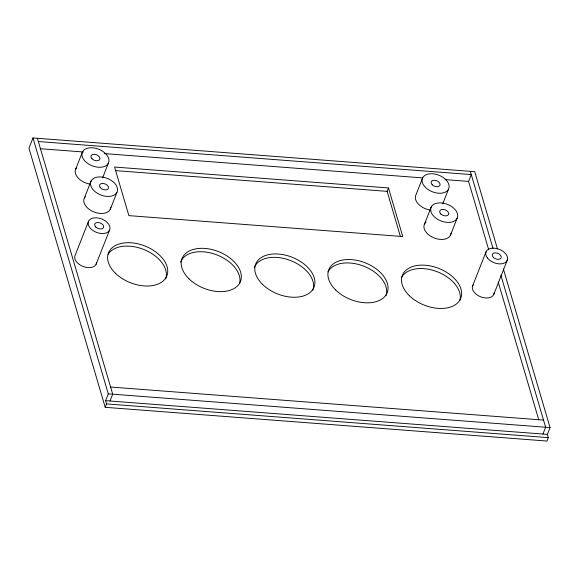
<?xml version="1.0" encoding="UTF-8"?>
<svg xmlns="http://www.w3.org/2000/svg" width="579" height="579" viewBox="0 0 579 579"><rect width="100%" height="100%" fill="white"/><g stroke="black" fill="none" stroke-linecap="round" stroke-linejoin="round"><path stroke-width="0.87" d="M497.462 248.883L474.737 171.681L32.981 137.954L28.95 148.181L105.212 407.319L546.974 441.046L548.32 437.637L547.365 434.395L550.05 427.577L503.332 268.837M75.813 168.829L82.529 151.785M84.396 197.982L91.106 180.938M102.592 177.869L108.345 163.256A14.142 8.902 21.5 0 0 92.575 147.804A14.142 8.902 21.5 0 0 85.388 161.505A14.142 8.902 21.5 0 0 108.345 163.256M88.601 221.149L75.176 255.238A11.406 7.18 21.5 0 0 83.854 266.753A11.406 7.18 21.5 0 0 96.57 262.461M110.205 209.453L116.922 192.409A14.142 8.902 21.5 0 0 101.159 176.957A14.142 8.902 21.5 0 0 93.972 190.657A14.142 8.902 21.5 0 0 116.922 192.409M96.107 264.285L109.532 230.196A11.406 7.18 21.5 0 0 96.584 217.82A11.406 7.18 21.5 0 0 91.084 229.002A11.406 7.18 21.5 0 0 109.532 230.196M105.212 407.319L106.558 403.91L105.602 400.675L108.287 393.85L32.981 137.954M110.017 401.008L112.702 394.19L37.396 138.294M400.4 236.478L387.127 191.359L388.466 187.951L114.577 167.042L128.878 215.627L402.767 236.536L388.466 187.951M422.684 177.753L415.968 194.797A14.142 8.902 21.5 0 0 430.87 210.163M424.552 223.95L431.268 206.906M442.747 203.837L448.501 189.224A14.142 8.902 21.5 0 0 432.73 173.772A14.142 8.902 21.5 0 0 425.543 187.473A14.142 8.902 21.5 0 0 448.501 189.224M488.756 249.933L468.592 181.401L471.277 174.583L38.352 141.537M450.368 235.421L457.077 218.377A14.142 8.902 21.5 0 0 441.314 202.925A14.142 8.902 21.5 0 0 434.127 216.626A14.142 8.902 21.5 0 0 457.077 218.377M472.58 286.004L486.013 251.916M493.865 294.219L507.298 260.13M542.95 434.055L545.635 427.237L500.893 275.213M40.175 148.694L83.463 152.002M104.213 153.587L422.59 177.891M445.142 179.613L468.592 181.401M115.938 170.653L387.127 191.359M110.596 387.033L543.522 420.079M108.287 393.85L550.05 427.577M105.602 400.675L547.365 434.395M106.558 403.91L548.32 437.637M470.322 171.341L492.975 248.319M498.208 282.031L538.796 419.956M108.121 254.297A31.375 19.744 21.5 0 1 144.902 249.947A31.375 19.744 21.5 0 1 165.652 278.919M180.597 262.236A31.375 19.744 21.5 0 1 215.96 254.565A31.375 19.744 21.5 0 1 239.511 283.71M254.195 267.86A31.375 19.744 21.5 0 1 290.202 260.42A31.375 19.744 21.5 0 1 312.848 290.151M327.996 271.862A31.375 19.744 21.5 0 1 364.582 266.506A31.375 19.744 21.5 0 1 385.954 295.739M401.594 277.486A31.375 19.744 21.5 0 1 437.543 271.862A31.375 19.744 21.5 0 1 459.82 300.53M450.998 233.178A14.142 8.902 21.5 0 1 433.309 237.593A14.142 8.902 21.5 0 1 426.064 222.097M89.825 184.071A14.142 8.902 21.5 0 1 77.405 177.145A14.142 8.902 21.5 0 1 76.732 167.541M110.842 207.21A14.142 8.902 21.5 0 1 93.718 211.871A14.142 8.902 21.5 0 1 85.316 196.694M494.14 292.988A11.406 7.18 21.5 0 1 480.708 296.839A11.406 7.18 21.5 0 1 473.181 284.897M115.38 273.194A31.375 19.744 21.5 0 0 166.303 277.08A31.375 19.744 21.5 0 0 131.324 242.804A31.375 19.744 21.5 0 0 115.38 273.194M188.978 278.81A31.375 19.744 21.5 0 0 239.901 282.704A31.375 19.744 21.5 0 0 204.923 248.42A31.375 19.744 21.5 0 0 188.978 278.81M262.577 284.434A31.375 19.744 21.5 0 0 313.492 288.32A31.375 19.744 21.5 0 0 278.521 254.043A31.375 19.744 21.5 0 0 262.577 284.434M335.69 290.014A31.375 19.744 21.5 0 0 386.606 293.9A31.375 19.744 21.5 0 0 351.634 259.624A31.375 19.744 21.5 0 0 335.69 290.014M409.281 295.63A31.375 19.744 21.5 0 0 460.204 299.517A31.375 19.744 21.5 0 0 425.225 265.24A31.375 19.744 21.5 0 0 409.281 295.63M91.989 158.755A4.712 2.967 21.5 0 0 99.689 159.514A4.712 2.967 21.5 0 0 94.623 154.296A4.712 2.967 21.5 0 0 91.989 158.755M100.218 187.502A4.712 2.967 21.5 0 0 108.041 188.986A4.712 2.967 21.5 0 0 103.786 183.529A4.712 2.967 21.5 0 0 100.218 187.502M432.245 184.817A4.712 2.967 21.5 0 0 439.895 185.403A4.712 2.967 21.5 0 0 434.641 180.25A4.712 2.967 21.5 0 0 432.245 184.817M440.822 213.969A4.712 2.967 21.5 0 0 448.472 214.556A4.712 2.967 21.5 0 0 443.217 209.403A4.712 2.967 21.5 0 0 440.822 213.969M487.352 257.872A11.406 7.18 21.5 0 0 506.285 261.73A11.406 7.18 21.5 0 0 496.326 248.463A11.406 7.18 21.5 0 0 487.352 257.872M493.409 257.423A4.712 2.967 21.5 0 0 501.059 258.002A4.712 2.967 21.5 0 0 495.805 252.857A4.712 2.967 21.5 0 0 493.409 257.423M95.825 227.069A4.712 2.967 21.5 0 0 103.475 227.656A4.712 2.967 21.5 0 0 98.22 222.502A4.712 2.967 21.5 0 0 95.825 227.069"/></g></svg>
